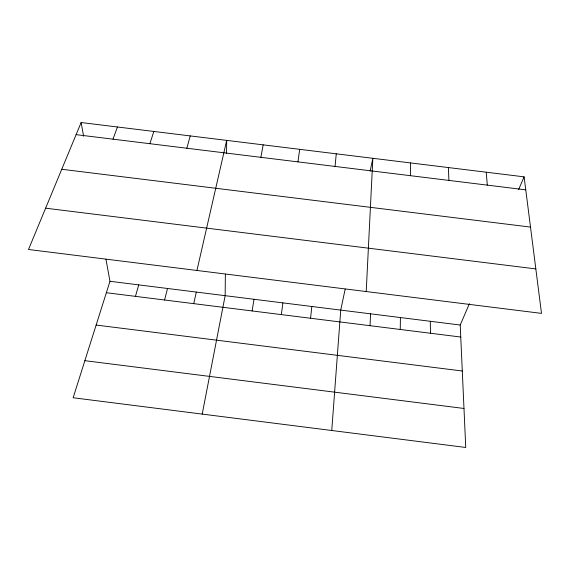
<?xml version="1.0" encoding="UTF-8"?>
<svg xmlns="http://www.w3.org/2000/svg" width="570" height="570" viewBox="0 0 570 570"><rect width="100%" height="100%" fill="white"/><g stroke="black" fill="none" stroke-linecap="round" stroke-linejoin="round"><path stroke-width="0.85" d="M410.543 175.703L410.599 162.927M225.371 274.17L225.157 295.673L202.208 414.098M226.554 153.494L226.682 140.377L196.942 270.472M400.247 329.474L400.418 317.554M370.037 325.691L370.564 313.828M366.218 291.548L372.851 158.296L370.137 171.121M331.754 430.5L340.732 310.101L345.178 289.09M335.067 166.433L336.25 153.807M310.579 318.26L311.804 306.489M281.331 314.604L282.898 302.884M297.953 161.88L299.685 149.326M252.104 310.949L254.013 299.279M260.882 157.327L263.162 144.851M193.729 303.653L196.329 292.075M164.58 300.005L167.516 288.477M186.853 148.236L190.23 135.909M135.46 296.364L138.738 284.886M105.977 259.3L109.974 281.295L73.138 397.753L465.747 447.464L460.211 325.021L469.402 303.703M149.896 143.697L153.829 131.449M112.981 139.166L117.456 126.989M81.125 122.536L28.5 249.489L541.5 313.379L524.108 176.843L81.125 122.536L83.619 136.258M518.572 189.667L524.108 176.843M76.109 134.641L525.761 189.846M61.752 169.276L530.506 227.081M45.629 208.178L535.836 268.919M109.974 281.295L460.211 325.021M106.362 292.724L460.752 337.034M96.138 325.05L462.291 371.013M84.866 360.675L463.987 408.469M486.231 172.197L487.314 185.129M448.398 167.559L448.904 180.412M430.3 321.288L430.485 333.251"/></g></svg>
